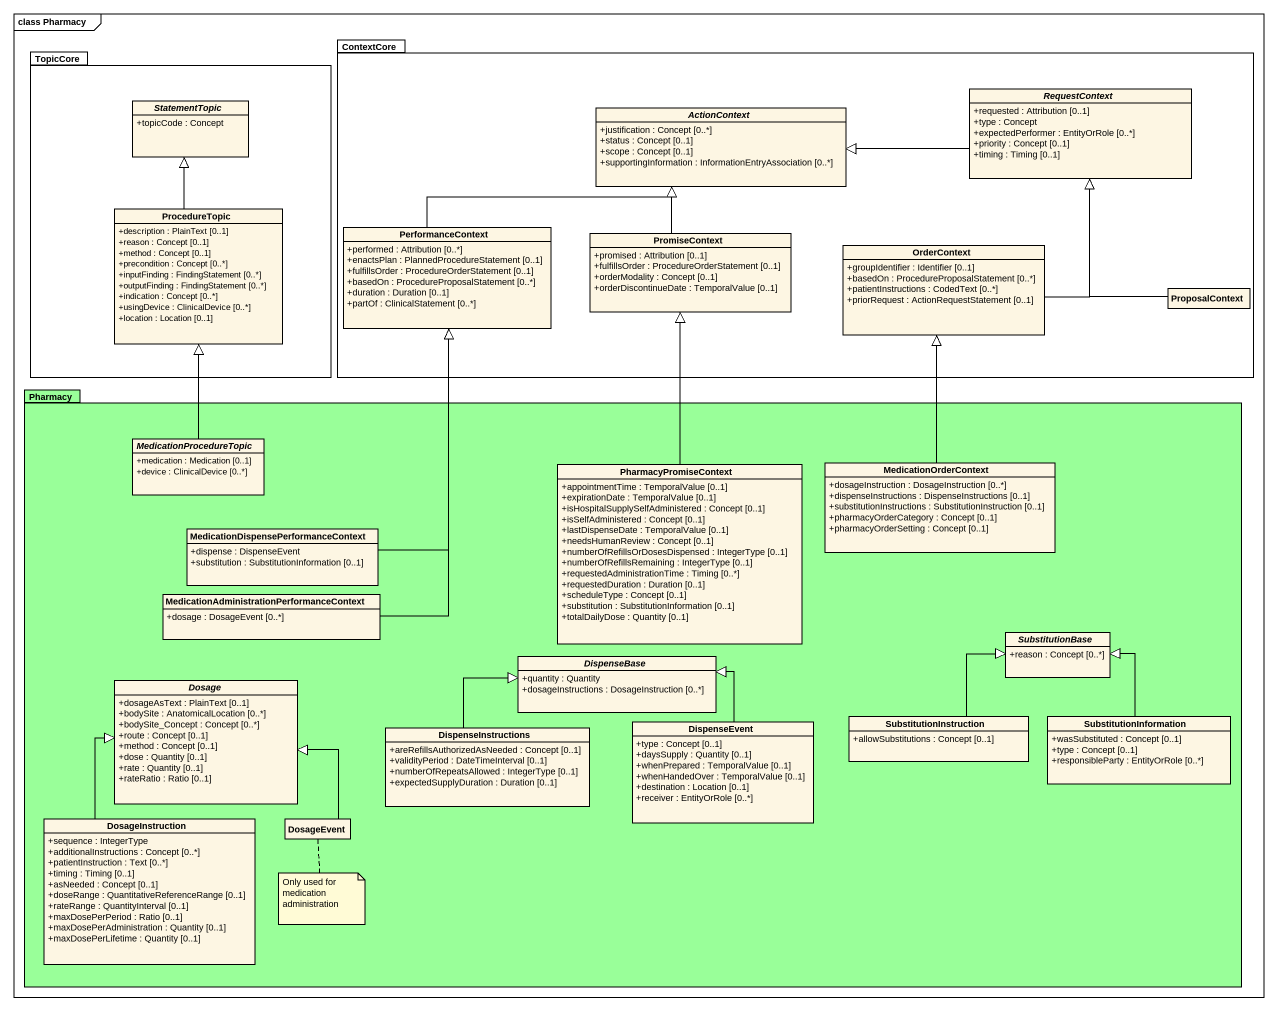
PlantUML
@startuml
mainframe class Pharmacy
hide circle
hide empty members
skinparam classAttributeIconSize 0
package ContextCore {
  abstract class ActionContext {
    +justification : Concept [0..*]
    +status : Concept [0..1]
    +scope : Concept [0..1]
    +supportingInformation : InformationEntryAssociation [0..*]
  }
  abstract class RequestContext {
    +requested : Attribution [0..1]
    +type : Concept
    +expectedPerformer : EntityOrRole [0..*]
    +priority : Concept [0..1]
    +timing : Timing [0..1]
  }
  class PerformanceContext {
    +performed : Attribution [0..*]
    +enactsPlan : PlannedProcedureStatement [0..1]
    +fulfillsOrder : ProcedureOrderStatement [0..1]
    +basedOn : ProcedureProposalStatement [0..*]
    +duration : Duration [0..1]
    +partOf : ClinicalStatement [0..*]
  }
  class PromiseContext {
    +promised : Attribution [0..1]
    +fulfillsOrder : ProcedureOrderStatement [0..1]
    +orderModality : Concept [0..1]
    +orderDiscontinueDate : TemporalValue [0..1]
  }
  class OrderContext {
    +groupIdentifier : Identifier [0..1]
    +basedOn : ProcedureProposalStatement [0..*]
    +patientInstructions : CodedText [0..*]
    +priorRequest : ActionRequestStatement [0..1]
  }
  class ProposalContext
}
package TopicCore {
  abstract class StatementTopic {
    +topicCode : Concept
  }
  class ProcedureTopic {
    +description : PlainText [0..1]
    +reason : Concept [0..1]
    +method : Concept [0..1]
    +precondition : Concept [0..*]
    +inputFinding : FindingStatement [0..*]
    +outputFinding : FindingStatement [0..*]
    +indication : Concept [0..*]
    +usingDevice : ClinicalDevice [0..*]
    +location : Location [0..1]
  }
}
package Pharmacy #99FF99 {
  abstract class MedicationProcedureTopic {
    +medication : Medication [0..1]
    +device : ClinicalDevice [0..*]
  }
  class PharmacyPromiseContext {
    +appointmentTime : TemporalValue [0..1]
    +expirationDate : TemporalValue [0..1]
    +isHospitalSupplySelfAdministered : Concept [0..1]
    +isSelfAdministered : Concept [0..1]
    +lastDispenseDate : TemporalValue [0..1]
    +needsHumanReview : Concept [0..1]
    +numberOfRefillsOrDosesDispensed : IntegerType [0..1]
    +numberOfRefillsRemaining : IntegerType [0..1]
    +requestedAdministrationTime : Timing [0..*]
    +requestedDuration : Duration [0..1]
    +scheduleType : Concept [0..1]
    +substitution : SubstitutionInformation [0..1]
    +totalDailyDose : Quantity [0..1]
  }
  class MedicationOrderContext {
    +dosageInstruction : DosageInstruction [0..*]
    +dispenseInstructions : DispenseInstructions [0..1]
    +substitutionInstructions : SubstitutionInstruction [0..1]
    +pharmacyOrderCategory : Concept [0..1]
    +pharmacyOrderSetting : Concept [0..1]
  }
  class "MedicationDispensePerformanceContext" as MedicationDispensePerformanc {
    +dispense : DispenseEvent
    +substitution : SubstitutionInformation [0..1]
  }
  class "MedicationAdministrationPerformanceContext" as MedicationAdministrationPerf {
    +dosage : DosageEvent [0..*]
  }
  abstract class DispenseBase {
    +quantity : Quantity
    +dosageInstructions : DosageInstruction [0..*]
  }
  abstract class SubstitutionBase {
    +reason : Concept [0..*]
  }
  abstract class Dosage {
    +dosageAsText : PlainText [0..1]
    +bodySite : AnatomicalLocation [0..*]
    +bodySite_Concept : Concept [0..*]
    +route : Concept [0..1]
    +method : Concept [0..1]
    +dose : Quantity [0..1]
    +rate : Quantity [0..1]
    +rateRatio : Ratio [0..1]
  }
  class DispenseInstructions {
    +areRefillsAuthorizedAsNeeded : Concept [0..1]
    +validityPeriod : DateTimeInterval [0..1]
    +numberOfRepeatsAllowed : IntegerType [0..1]
    +expectedSupplyDuration : Duration [0..1]
  }
  class DispenseEvent {
    +type : Concept [0..1]
    +daysSupply : Quantity [0..1]
    +whenPrepared : TemporalValue [0..1]
    +whenHandedOver : TemporalValue [0..1]
    +destination : Location [0..1]
    +receiver : EntityOrRole [0..*]
  }
  class SubstitutionInstruction {
    +allowSubstitutions : Concept [0..1]
  }
  class SubstitutionInformation {
    +wasSubstituted : Concept [0..1]
    +type : Concept [0..1]
    +responsibleParty : EntityOrRole [0..*]
  }
  class DosageInstruction {
    +sequence : IntegerType
    +additionalInstructions : Concept [0..*]
    +patientInstruction : Text [0..*]
    +timing : Timing [0..1]
    +asNeeded : Concept [0..1]
    +doseRange : QuantitativeReferenceRange [0..1]
    +rateRange : QuantityInterval [0..1]
    +maxDosePerPeriod : Ratio [0..1]
    +maxDosePerAdministration : Quantity [0..1]
    +maxDosePerLifetime : Quantity [0..1]
  }
  class DosageEvent
}
RequestContext -left-|> ActionContext
ProcedureTopic -up-|> StatementTopic
PerformanceContext -right-|> ActionContext
PromiseContext -up-|> ActionContext
OrderContext -up-|> RequestContext
ProposalContext -up-|> RequestContext
MedicationProcedureTopic -up-|> ProcedureTopic
PharmacyPromiseContext -up-|> PromiseContext
MedicationOrderContext -up-|> OrderContext
MedicationDispensePerformanc -up-|> PerformanceContext
MedicationAdministrationPerf -up-|> PerformanceContext
DispenseInstructions -up-|> DispenseBase
DispenseEvent -up-|> DispenseBase
SubstitutionInstruction -up-|> SubstitutionBase
SubstitutionInformation -up-|> SubstitutionBase
DosageInstruction -up-|> Dosage
DosageEvent -up-|> Dosage
note bottom of DosageEvent : Only used for medication administration
@enduml
